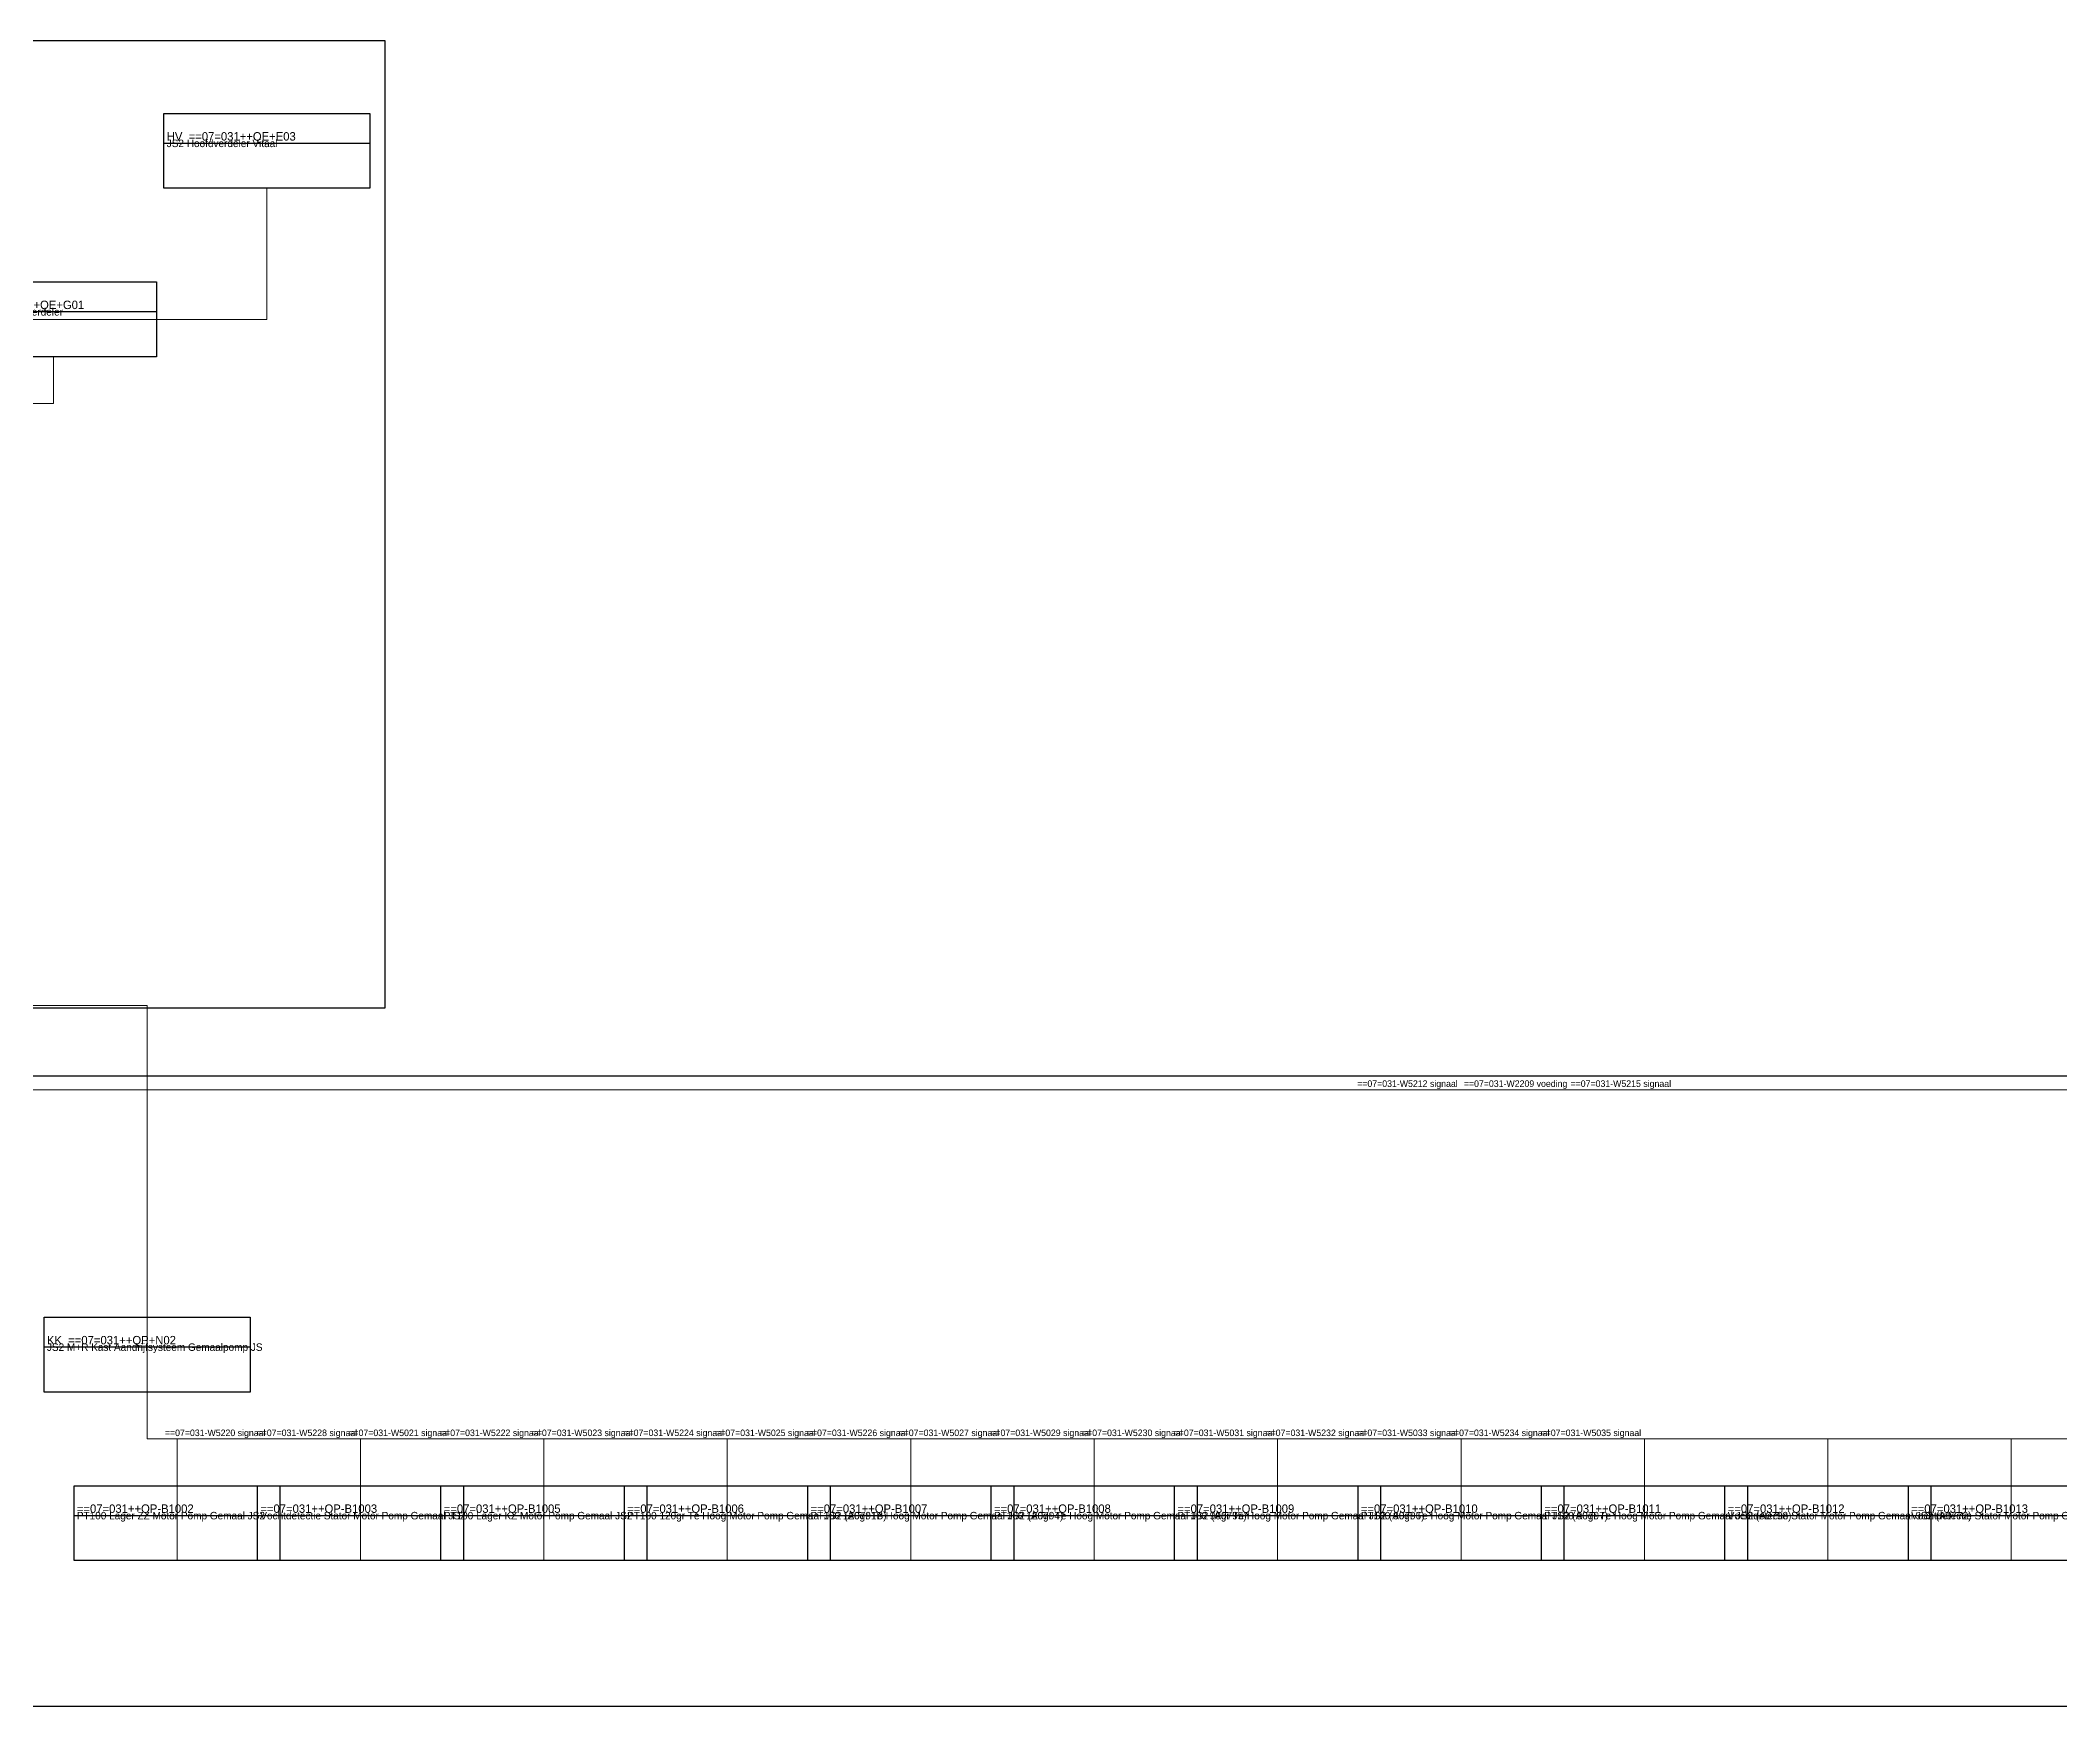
# Model space of a CAD drawing. Header units: millimetres. Extents: x 15 to 826, y -299 to -14.
# Drawn here: x 199.9 to 543.8, y -298.7 to -15 of the extents above; entities that cross this region are included whole.
import ezdxf

# ---------------------------------------------------------------- set-up
doc = ezdxf.new("R2010")
doc.units = ezdxf.units.MM
doc.linetypes.add('DASHED', pattern=[1, -1])
for name, color, linetype, true_color in [('HW_KAST', 7, 'Continuous', 0x000000), ('HW_KAST_HEADER', 7, 'Continuous', 0x1565c0), ('HW_RUIMTE', 7, 'Continuous', 0xa0a0a0), ('HW_TEKST', 7, 'Continuous', 0x000000), ('HW_VELDCOMPONENT', 7, 'Continuous', 0x000000), ('HW_VELDCOMPONENT_HEADER', 7, 'Continuous', 0x2e7d32), ('HW_VERBINDING', 7, 'Continuous', 0x505050)]:
    doc.layers.add(name, color=color, linetype=linetype, true_color=true_color)

msp = doc.modelspace()

# ---------------------------------------------------------------- linework, layer by layer
at = {"layer": 'HW_KAST', "true_color": 0x000000}
for points in [[(220.94, -27.43), (256, -27.43), (256, -40.18), (220.94, -40.18)], [(184.6, -56.12), (219.66, -56.12), (219.66, -68.88), (184.6, -68.88)], [(200.54, -232.41), (235.6, -232.41), (235.6, -245.17), (200.54, -245.17)]]:
    msp.add_lwpolyline(points, close=True, dxfattribs=at)
at = {"layer": 'HW_KAST_HEADER', "true_color": 0x1565c0}
msp.add_lwpolyline([(220.94, -27.43), (256, -27.43), (256, -32.53), (220.94, -32.53)], close=True, dxfattribs=at)
at = {"layer": 'HW_KAST_HEADER', "true_color": 0x1976d2}
msp.add_lwpolyline([(184.6, -56.12), (219.66, -56.12), (219.66, -61.22), (184.6, -61.22)], close=True, dxfattribs=at)
at = {"layer": 'HW_KAST_HEADER', "true_color": 0xe65100}
msp.add_lwpolyline([(200.54, -232.41), (235.6, -232.41), (235.6, -237.51), (200.54, -237.51)], close=True, dxfattribs=at)
at = {"layer": 'HW_RUIMTE', "linetype": 'DASHED', "true_color": 0xa0a0a0}
for points in [[(15, -15), (258.56, -15), (258.56, -179.81), (15, -179.81)], [(15, -191.29), (826, -191.29), (826, -298.72), (15, -298.72)]]:
    msp.add_lwpolyline(points, close=True, dxfattribs=at)
at = {"layer": 'HW_VELDCOMPONENT', "true_color": 0x000000}
for points in [[(205.64, -261.11), (240.7, -261.11), (240.7, -273.86), (205.64, -273.86)], [(236.88, -261.11), (271.94, -261.11), (271.94, -273.86), (236.88, -273.86)], [(268.12, -261.11), (303.19, -261.11), (303.19, -273.86), (268.12, -273.86)], [(299.36, -261.11), (334.43, -261.11), (334.43, -273.86), (299.36, -273.86)], [(330.6, -261.11), (365.67, -261.11), (365.67, -273.86), (330.6, -273.86)], [(361.84, -261.11), (396.91, -261.11), (396.91, -273.86), (361.84, -273.86)], [(393.08, -261.11), (428.15, -261.11), (428.15, -273.86), (393.08, -273.86)], [(424.33, -261.11), (459.39, -261.11), (459.39, -273.86), (424.33, -273.86)], [(455.57, -261.11), (490.63, -261.11), (490.63, -273.86), (455.57, -273.86)], [(486.81, -261.11), (521.88, -261.11), (521.88, -273.86), (486.81, -273.86)], [(518.05, -261.11), (553.12, -261.11), (553.12, -273.86), (518.05, -273.86)]]:
    msp.add_lwpolyline(points, close=True, dxfattribs=at)
at = {"layer": 'HW_VELDCOMPONENT_HEADER', "true_color": 0x2e7d32}
for points in [[(205.64, -261.11), (240.7, -261.11), (240.7, -266.21), (205.64, -266.21)], [(236.88, -261.11), (271.94, -261.11), (271.94, -266.21), (236.88, -266.21)], [(268.12, -261.11), (303.19, -261.11), (303.19, -266.21), (268.12, -266.21)], [(299.36, -261.11), (334.43, -261.11), (334.43, -266.21), (299.36, -266.21)], [(330.6, -261.11), (365.67, -261.11), (365.67, -266.21), (330.6, -266.21)], [(361.84, -261.11), (396.91, -261.11), (396.91, -266.21), (361.84, -266.21)], [(393.08, -261.11), (428.15, -261.11), (428.15, -266.21), (393.08, -266.21)], [(424.33, -261.11), (459.39, -261.11), (459.39, -266.21), (424.33, -266.21)], [(455.57, -261.11), (490.63, -261.11), (490.63, -266.21), (455.57, -266.21)], [(486.81, -261.11), (521.88, -261.11), (521.88, -266.21), (486.81, -266.21)], [(518.05, -261.11), (553.12, -261.11), (553.12, -266.21), (518.05, -266.21)]]:
    msp.add_lwpolyline(points, close=True, dxfattribs=at)
at = {"layer": 'HW_VERBINDING', "lineweight": 18, "true_color": 0x505050}
for points in [[(238.47, -40.18), (238.47, -62.5), (41.46, -62.5), (41.46, -84.81)], [(202.13, -68.88), (202.13, -76.85), (41.46, -76.85), (41.46, -84.81)], [(769.57, -273.86), (769.57, -193.68), (114.14, -193.68), (114.14, -113.51)], [(805.92, -273.86), (805.92, -193.68), (114.14, -193.68), (114.14, -113.51)], [(114.14, -126.26), (114.14, -193.68), (733.23, -193.68), (733.23, -261.11)], [(114.14, -126.26), (114.14, -179.34), (218.07, -179.34), (218.07, -232.41)], [(114.14, -126.26), (114.14, -179.34), (218.07, -179.34), (218.07, -232.41)], [(114.14, -126.26), (114.14, -179.34), (218.07, -179.34), (218.07, -232.41)], [(660.55, -273.86), (660.55, -253.14), (218.07, -253.14), (218.07, -232.41)], [(254.41, -273.86), (254.41, -253.14), (218.07, -253.14), (218.07, -232.41)], [(535.58, -273.86), (535.58, -253.14), (218.07, -253.14), (218.07, -232.41)], [(348.13, -273.86), (348.13, -253.14), (218.07, -253.14), (218.07, -232.41)], [(441.86, -273.86), (441.86, -253.14), (218.07, -253.14), (218.07, -232.41)], [(629.31, -273.86), (629.31, -253.14), (218.07, -253.14), (218.07, -232.41)], [(285.65, -273.86), (285.65, -253.14), (218.07, -253.14), (218.07, -232.41)], [(598.07, -273.86), (598.07, -253.14), (218.07, -253.14), (218.07, -232.41)], [(504.34, -273.86), (504.34, -253.14), (218.07, -253.14), (218.07, -232.41)], [(566.82, -273.86), (566.82, -253.14), (218.07, -253.14), (218.07, -232.41)], [(316.89, -273.86), (316.89, -253.14), (218.07, -253.14), (218.07, -232.41)], [(473.1, -273.86), (473.1, -253.14), (218.07, -253.14), (218.07, -232.41)], [(691.79, -273.86), (691.79, -253.14), (218.07, -253.14), (218.07, -232.41)], [(379.38, -273.86), (379.38, -253.14), (218.07, -253.14), (218.07, -232.41)], [(223.17, -273.86), (223.17, -253.14), (218.07, -253.14), (218.07, -232.41)], [(410.62, -273.86), (410.62, -253.14), (218.07, -253.14), (218.07, -232.41)]]:
    msp.add_lwpolyline(points, dxfattribs=at)

# ---------------------------------------------------------------- texts
at = {"layer": 'HW_TEKST', "true_color": 0xffffff}
for s, p in [('HV  ==07=031++QE+E03', (221.42, -32.06)), ('OV  ==12=006++QE+G01', (185.07, -60.75)), ('KK  ==07=031++QP+N02', (201.01, -237.04)), ('==07=031++QP-B1002', (206.11, -265.73)), ('==07=031++QP-B1003', (237.36, -265.73)), ('==07=031++QP-B1005', (268.6, -265.73)), ('==07=031++QP-B1006', (299.84, -265.73)), ('==07=031++QP-B1007', (331.08, -265.73)), ('==07=031++QP-B1008', (362.32, -265.73)), ('==07=031++QP-B1009', (393.56, -265.73)), ('==07=031++QP-B1010', (424.8, -265.73)), ('==07=031++QP-B1011', (456.05, -265.73)), ('==07=031++QP-B1012', (487.29, -265.73)), ('==07=031++QP-B1013', (518.53, -265.73))]:
    msp.add_text(s, height=1.4346, dxfattribs=at).set_placement(p)
at = {"layer": 'HW_TEKST', "true_color": 0x000000}
for s, p in [('JS2 Hoofdverdeler Vitaal', (221.42, -33.17)), ('Gemaal JS Lichtverdeler', (185.07, -61.86)), ('JS2 M+R Kast Aandrijfsysteem Gemaalpomp JS', (201.01, -238.15)), ('PT100 Lager ZZ Motor Pomp Gemaal JS2', (206.11, -266.84)), ('Vochtdetectie Stator Motor Pomp Gemaal JS2', (237.36, -266.84)), ('PT100 Lager KZ Motor Pomp Gemaal JS2', (268.6, -266.84)), ('PT100 120gr Te Hoog Motor Pomp Gemaal JS2 (A0791B)', (299.84, -266.84)), ('PT100 120gr Te Hoog Motor Pomp Gemaal JS2 (A0794)', (331.08, -266.84)), ('PT100 120gr Te Hoog Motor Pomp Gemaal JS2 (A0795)', (362.32, -266.84)), ('PT100 90gr Te Hoog Motor Pomp Gemaal JS2 (A0796)', (393.56, -266.84)), ('PT100 90gr Te Hoog Motor Pomp Gemaal JS2 (A0797)', (424.8, -266.84)), ('PT100 90gr Te Hoog Motor Pomp Gemaal JS2 (A0798)', (456.05, -266.84)), ('Vochtdetectie Stator Motor Pomp Gemaal JS2 (A0772)', (487.29, -266.84)), ('Vochtdetectie Stator Motor Pomp Gemaal JS2 (A0773)', (518.53, -266.84))]:
    msp.add_text(s, height=1.2752, dxfattribs=at).set_placement(p)
at = {"layer": 'HW_TEKST', "true_color": 0x3c3c3c}
for s, p in [('==07=031-W5212 signaal', (424.17, -193.2)), ('==07=031-W2209 voeding', (442.34, -193.2)), ('==07=031-W5215 signaal', (460.51, -193.2)), ('==07=031-W5220 signaal', (221.1, -252.66)), ('==07=031-W5228 signaal', (236.72, -252.66)), ('==07=031-W5021 signaal', (252.34, -252.66)), ('==07=031-W5222 signaal', (267.96, -252.66)), ('==07=031-W5023 signaal', (283.58, -252.66)), ('==07=031-W5224 signaal', (299.2, -252.66)), ('==07=031-W5025 signaal', (314.82, -252.66)), ('==07=031-W5226 signaal', (330.44, -252.66)), ('==07=031-W5027 signaal', (346.06, -252.66)), ('==07=031-W5029 signaal', (361.68, -252.66)), ('==07=031-W5230 signaal', (377.3, -252.66)), ('==07=031-W5031 signaal', (392.92, -252.66)), ('==07=031-W5232 signaal', (408.55, -252.66)), ('==07=031-W5033 signaal', (424.17, -252.66)), ('==07=031-W5234 signaal', (439.79, -252.66)), ('==07=031-W5035 signaal', (455.41, -252.66))]:
    msp.add_text(s, height=1.1158, dxfattribs=at).set_placement(p)

doc.saveas('drawing.dxf')
